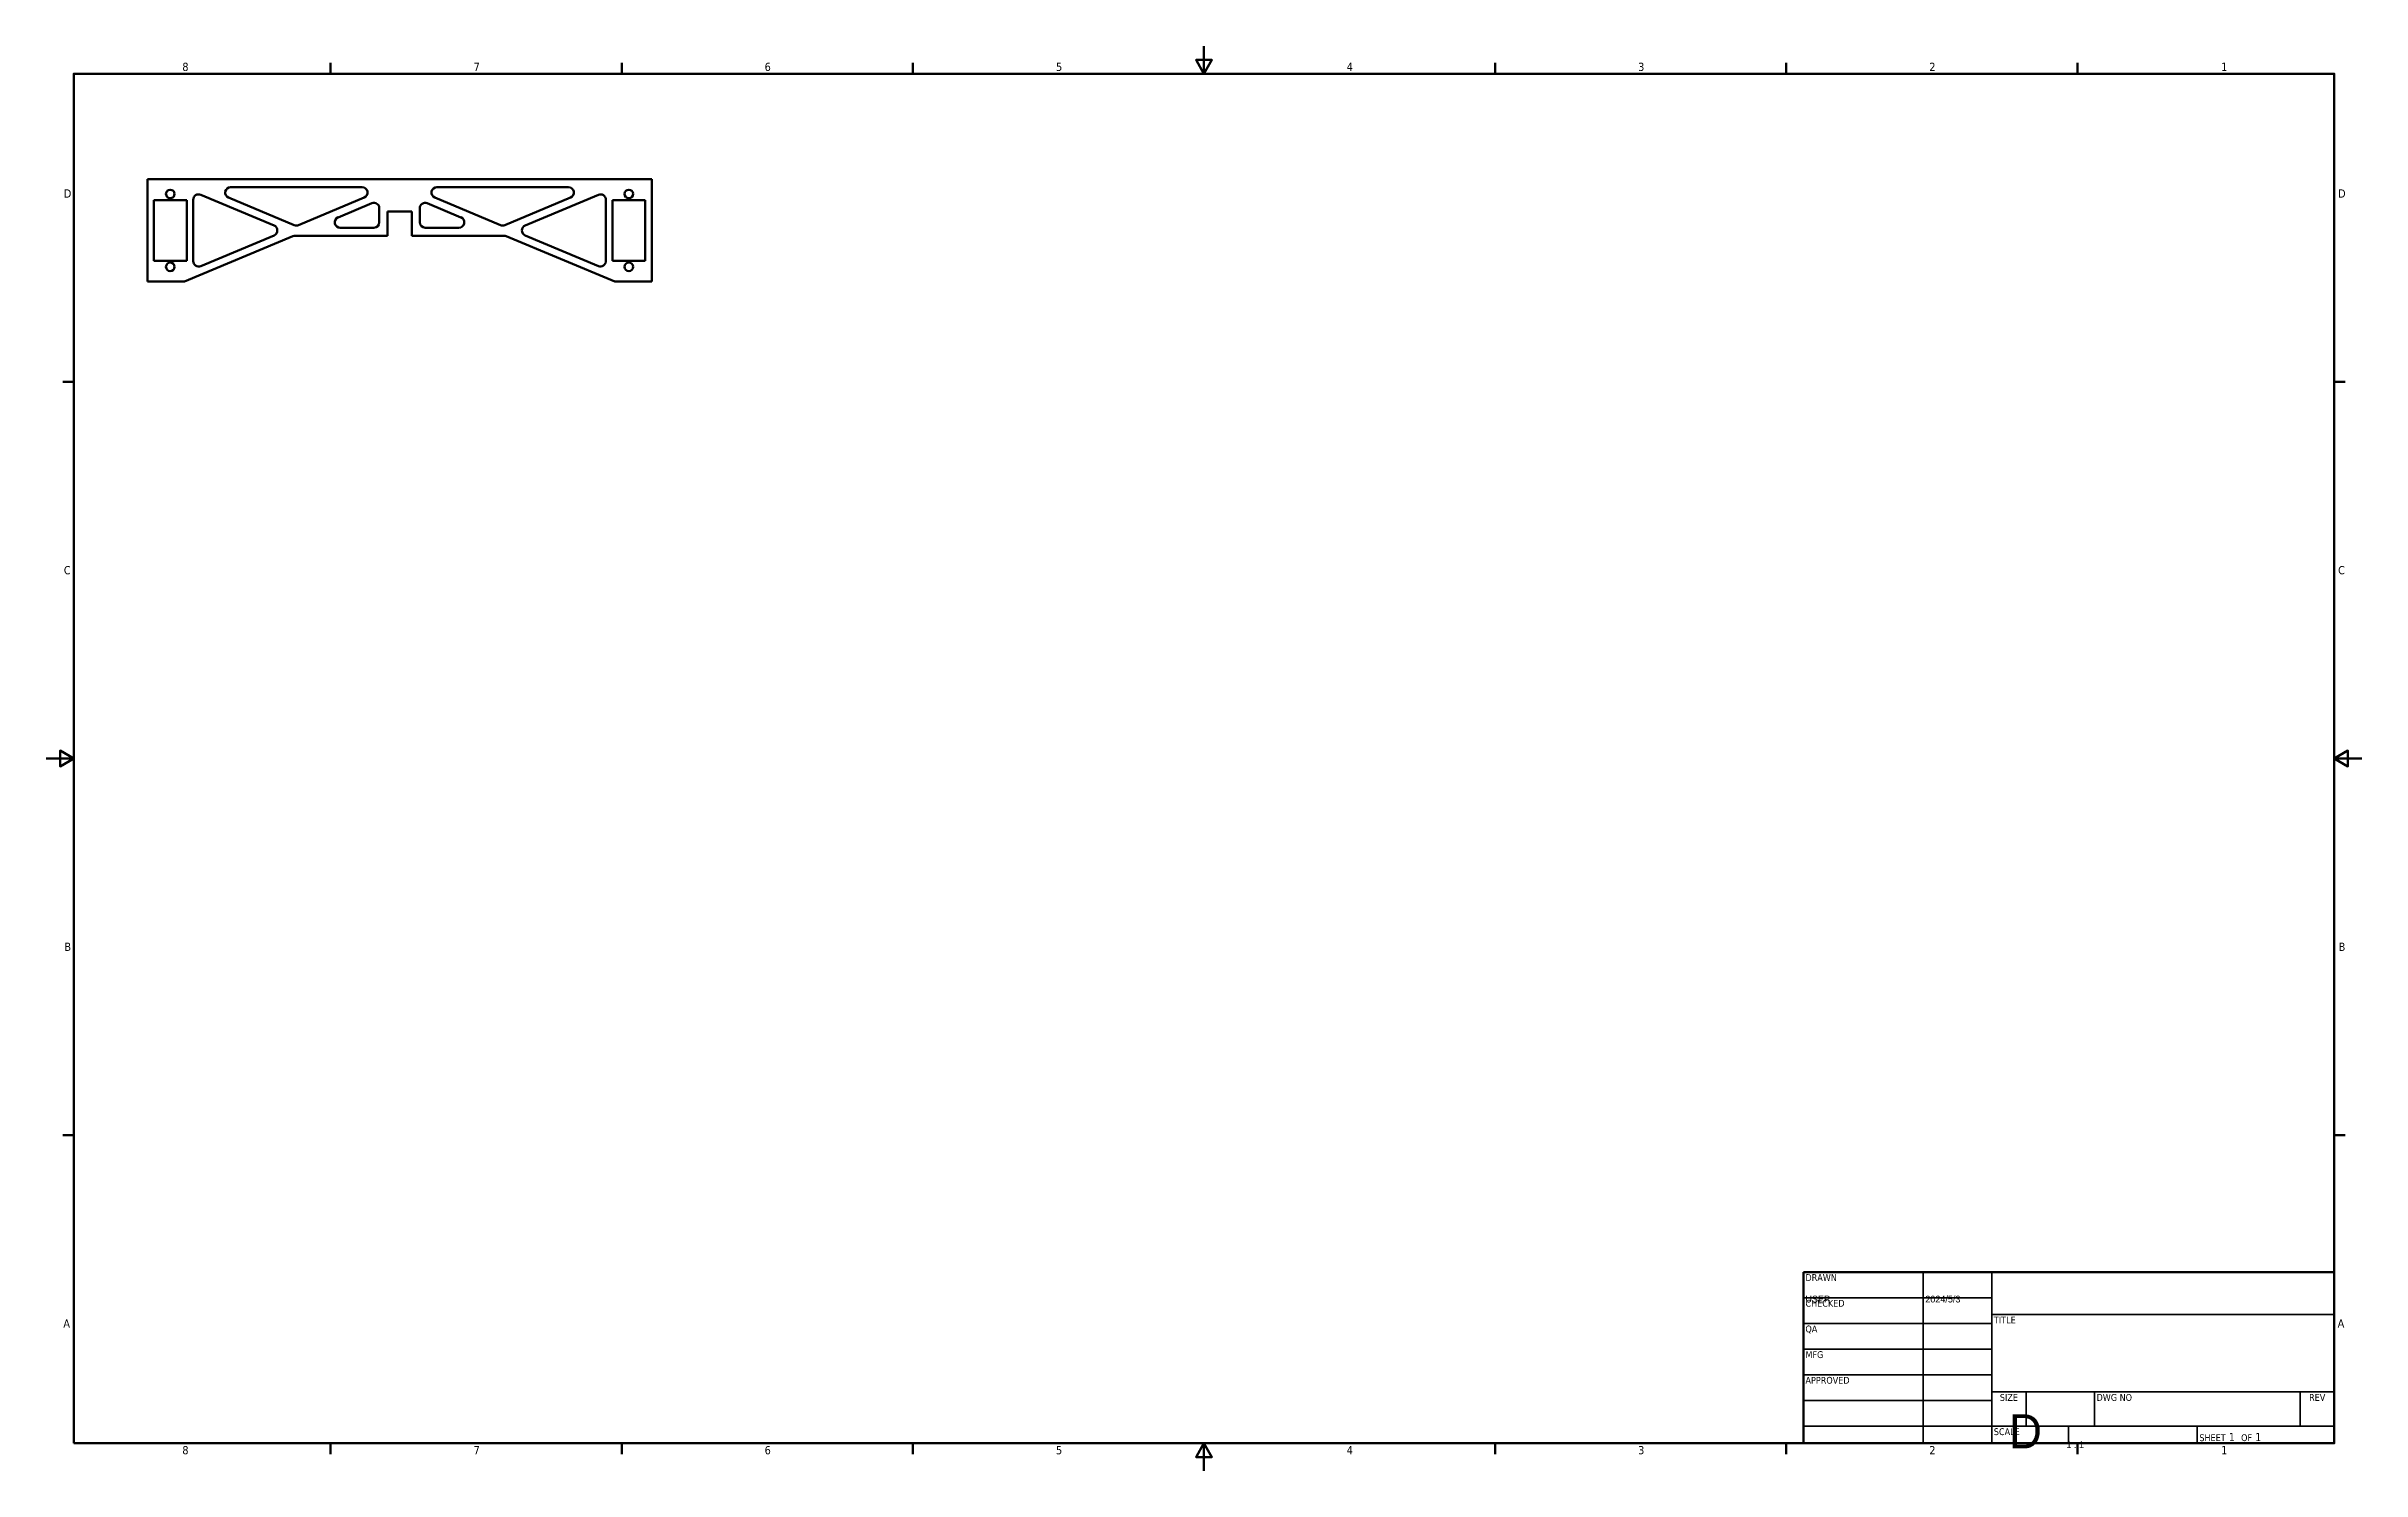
# Model space of a CAD drawing. Header units: millimetres. Extents: x 3 to 861, y 15 to 544.
import ezdxf
from ezdxf.enums import TextEntityAlignment as Align

# ---------------------------------------------------------------- set-up
doc = ezdxf.new("R2018")
doc.units = ezdxf.units.MM
for name, color, linetype, lineweight in [('可見 (ANSI)', 7, 'Continuous', 50), ('圖框 (ANSI)', 7, 'Continuous', 70), ('標題 (ANSI)', 7, 'Continuous', 50)]:
    doc.layers.add(name, color=color, linetype=linetype, lineweight=lineweight)
doc.styles.get("Standard").update_dxf_attribs({"font": 'tahoma.ttf'})
doc.styles.add('文字型式38', font='tahoma.ttf')
doc.styles.add('註記文字 (ANSI)', font='tahoma.ttf')

# ---------------------------------------------------------------- blocks, each defined once
blk = doc.blocks.new('圖框 Default Border')
at = {"layer": '圖框 (ANSI)'}
for p, q in [((107.95, 533.4), (107.95, 537.46)), ((215.9, 533.4), (215.9, 537.46)), ((323.85, 533.4), (323.85, 537.46)), ((539.75, 533.4), (539.75, 537.46)), ((647.7, 533.4), (647.7, 537.46)), ((755.65, 533.4), (755.65, 537.46)), ((12.7, 419.1), (8.64, 419.1)), ((850.9, 419.1), (854.96, 419.1)), ((12.7, 139.7), (8.64, 139.7)), ((850.9, 139.7), (854.96, 139.7)), ((107.95, 25.4), (107.95, 21.34)), ((215.9, 25.4), (215.9, 21.34)), ((323.85, 25.4), (323.85, 21.34)), ((539.75, 25.4), (539.75, 21.34)), ((647.7, 25.4), (647.7, 21.34)), ((755.65, 25.4), (755.65, 21.34))]:
    blk.add_line(p, q, dxfattribs=at)
at = {"layer": '圖框 (ANSI)', "flags": 128}
for points in [[(431.8, 543.56), (431.8, 533.4), (428.87, 538.48), (434.73, 538.48), (431.8, 533.4)], [(12.7, 25.4), (12.7, 533.4), (850.9, 533.4), (850.9, 25.4), (12.7, 25.4)], [(2.54, 279.4), (12.7, 279.4), (7.62, 282.33), (7.62, 276.47), (12.7, 279.4)], [(861.06, 279.4), (850.9, 279.4), (855.98, 282.33), (855.98, 276.47), (850.9, 279.4)], [(431.8, 15.24), (431.8, 25.4), (428.87, 20.32), (434.73, 20.32), (431.8, 25.4)]]:
    blk.add_lwpolyline(points, dxfattribs=at)
at = {"layer": '圖框 (ANSI)', "char_height": 3.05, "attachment_point": 7, "style": '註記文字 (ANSI)'}
for s, insert in [('8', (52.98, 534.35)), ('7', (160.98, 534.42)), ('6', (268.9, 534.35)), ('5', (376.93, 534.35)), ('4', (484.71, 534.42)), ('3', (592.78, 534.35)), ('2', (700.75, 534.42)), ('1', (808.94, 534.42)), ('D', (9.04, 487.43)), ('D', (852.32, 487.43)), ('C', (9.04, 347.67)), ('C', (852.32, 347.67)), ('B', (9.23, 208.03)), ('B', (852.51, 208.03)), ('A', (8.86, 68.33)), ('A', (852.14, 68.33)), ('8', (52.98, 21.27)), ('7', (160.98, 21.34)), ('6', (268.9, 21.27)), ('5', (376.93, 21.27)), ('4', (484.71, 21.34)), ('3', (592.78, 21.27)), ('2', (700.75, 21.34)), ('1', (808.94, 21.34))]:
    blk.add_mtext(s, dxfattribs=dict(at, insert=insert))
blk = doc.blocks.new('標題欄框 ANSI - Large')
at = {"layer": '標題 (ANSI)'}
for p, q in [((127, 189.23), (127, 125.73)), ((323.85, 189.23), (127, 189.23)), ((323.85, 125.73), (323.85, 189.23)), ((127, 125.73), (323.85, 125.73))]:
    blk.add_line(p, q, dxfattribs=at)
at = {"layer": '標題 (ANSI)', "lineweight": 35}
for p, q in [((171.45, 125.73), (171.45, 189.23)), ((196.85, 125.73), (196.85, 189.23)), ((127, 179.7), (196.85, 179.7)), ((196.85, 173.48), (323.85, 173.48)), ((127, 170.18), (196.85, 170.18)), ((127, 160.65), (196.85, 160.65)), ((127, 151.13), (196.85, 151.13)), ((127, 141.6), (196.85, 141.6)), ((323.85, 144.78), (196.85, 144.78)), ((209.55, 132.08), (209.55, 144.78)), ((234.95, 132.08), (234.95, 144.78)), ((311.15, 132.08), (311.15, 144.78)), ((196.85, 132.08), (127, 132.08)), ((323.85, 132.08), (196.85, 132.08)), ((225.3, 132.08), (225.3, 125.73)), ((273.05, 132.08), (273.05, 125.73))]:
    blk.add_line(p, q, dxfattribs=at)
at = {"layer": '標題 (ANSI)', "style": '文字型式38'}
for s, p in [('DRAWN', (127.76, 188.47)), ('CHECKED', (127.76, 178.94)), ('TITLE', (197.61, 172.72)), ('QA', (127.76, 169.42)), ('MFG', (127.76, 159.89)), ('APPROVED', (127.76, 150.37)), ('DWG NO', (235.71, 144.02)), ('SCALE', (197.61, 131.32))]:
    blk.add_text(s, height=2.54, dxfattribs=at).set_placement(p, align=Align.TOP_LEFT)
for s, p in [('SIZE', (203.2, 144.02)), ('REV', (317.5, 144.02))]:
    blk.add_text(s, height=2.54, dxfattribs=at).set_placement(p, align=Align.TOP_CENTER)
at = {"layer": '標題 (ANSI)', "insert": (273.81, 126.49), "char_height": 3.048, "attachment_point": 7, "style": '註記文字 (ANSI)'}
blk.add_mtext('\\fTahoma|b0|i0;{\\H2.5400;SHEET}\\fTahoma|b0|i0;{\\H3.0480; 1  }\\fTahoma|b0|i0;{\\H2.5400;OF}\\fTahoma|b0|i0;{\\H3.0480; 1 }', dxfattribs=at)
at = {"layer": '標題 (ANSI)', "lineweight": 30, "flags": 104}
for tag, height, p in [('AUTHOR', 3.17, (127.76, 180.47)), ('CREATION_DATE', 3.17, (172.21, 180.47)), ('CHECKED_BY', 3.17, (127.76, 170.94)), ('CHECKED_DATE', 3.17, (172.21, 170.94)), ('MFG_APPROVED_BY', 3.17, (127.76, 151.89)), ('MFG_APPROVED_DATE', 3.17, (172.21, 151.89)), ('ENG_APPROVED_BY', 3.17, (127.76, 142.37)), ('ENG_APPROVAL_DATE', 3.17, (172.21, 142.37)), ('PART_NUMBER', 4.57, (235.71, 132.84))]:
    blk.add_attdef(tag, text='', height=height, dxfattribs=at).set_placement(p, align=Align.BOTTOM_LEFT)
for tag, height, p in [('COMPANY', 3.17, (260.35, 181.36)), ('REVISION_NUMBER', 3.17, (317.5, 136.52)), ('Sheet_Size', 4.57, (203.2, 136.52))]:
    blk.add_attdef(tag, text='', height=height, dxfattribs=at).set_placement(p, align=Align.MIDDLE_CENTER)
blk.add_attdef('TITLE', text='', height=4.57, dxfattribs=at).set_placement((197.61, 158.06), align=Align.MIDDLE_LEFT)
blk.add_attdef('Initial_View_Scale', text='', height=3.05, dxfattribs=at).set_placement((224.54, 126.49), align=Align.BOTTOM_RIGHT)

msp = doc.modelspace()

# ---------------------------------------------------------------- linework, layer by layer
at = {"layer": '可見 (ANSI)'}
for p, q in [((40.02, 494.28), (40.02, 456.28)), ((227.02, 494.28), (40.02, 494.28)), ((70.88, 491.28), (119.67, 491.28)), ((147.38, 491.28), (196.17, 491.28)), ((227.02, 456.28), (227.02, 494.28)), ((42.42, 464.03), (42.42, 486.53)), ((42.42, 486.53), (54.62, 486.53)), ((54.62, 486.53), (54.62, 464.03)), ((57.02, 463.91), (57.02, 486.65)), ((59.8, 488.49), (86.98, 477.12)), ((94.5, 477.23), (70.1, 487.43)), ((120.45, 487.43), (96.05, 477.23)), ((110.74, 480.12), (123.25, 485.36)), ((126.02, 483.51), (126.02, 478.28)), ((129.02, 482.28), (138.02, 482.28)), ((129.02, 473.28), (129.02, 482.28)), ((138.02, 482.28), (138.02, 473.28)), ((141.02, 478.28), (141.02, 483.51)), ((143.8, 485.36), (156.3, 480.12)), ((171, 477.23), (146.6, 487.43)), ((196.95, 487.43), (172.55, 477.23)), ((180.07, 477.12), (207.25, 488.49)), ((210.02, 486.65), (210.02, 463.91)), ((212.42, 464.03), (212.42, 486.53)), ((212.42, 486.53), (224.62, 486.53)), ((224.62, 486.53), (224.62, 464.03)), ((53.74, 456.28), (94.01, 473.12)), ((86.98, 473.43), (59.8, 462.06)), ((94.78, 473.28), (129.02, 473.28)), ((124.02, 476.28), (111.52, 476.28)), ((138.02, 473.28), (172.27, 473.28)), ((155.53, 476.28), (143.02, 476.28)), ((173.04, 473.12), (213.31, 456.28)), ((207.25, 462.06), (180.07, 473.43)), ((54.62, 464.03), (42.42, 464.03)), ((224.62, 464.03), (212.42, 464.03)), ((40.02, 456.28), (53.74, 456.28)), ((213.31, 456.28), (227.02, 456.28))]:
    msp.add_line(p, q, dxfattribs=at)
for centre in [(48.52, 488.78), (218.52, 488.78), (48.52, 461.78), (218.52, 461.78)]:
    msp.add_circle(centre, 1.6, dxfattribs=at)
for centre, start, end in [((70.88, 489.28), 90, 247.30041), ((119.67, 489.28), 292.69959, 90), ((147.38, 489.28), 90, 247.30041), ((196.17, 489.28), 292.69959, 90), ((59.02, 486.65), 67.30041, 180), ((124.02, 483.51), 0, 112.69959), ((143.02, 483.51), 67.30041, 180), ((208.02, 486.65), 0, 112.69959), ((86.2, 475.28), 292.69959, 67.30041), ((94.78, 471.28), 90, 112.69959), ((95.27, 479.07), 247.30041, 292.69959), ((111.52, 478.28), 112.69959, 270), ((124.02, 478.28), 270, 0), ((143.02, 478.28), 180, 270), ((155.53, 478.28), 270, 67.30041), ((171.77, 479.07), 247.30041, 292.69959), ((172.27, 471.28), 67.30041, 90), ((180.84, 475.28), 112.69959, 247.30041), ((59.02, 463.91), 180, 292.69959), ((208.02, 463.91), 247.30041, 0)]:
    msp.add_arc(centre, 2, start, end, dxfattribs=at)

# ---------------------------------------------------------------- block references
msp.add_blockref('圖框 Default Border', (0, 0))
ref = msp.add_blockref('標題欄框 ANSI - Large', (527.05, -100.33))
lines = msp.add_mtext('USER', dxfattribs={"layer": '標題 (ANSI)', "insert": (654.81, 80.14), "char_height": 2.5, "attachment_point": 1})
ref.add_attrib('AUTHOR', '', (654.81, 80.14), dxfattribs={"flags": 104}).embed_mtext(lines)
lines = msp.add_mtext('2024/5/3', dxfattribs={"layer": '標題 (ANSI)', "insert": (699.26, 80.14), "char_height": 2.5, "attachment_point": 1})
ref.add_attrib('CREATION_DATE', '', (699.26, 80.14), dxfattribs={"flags": 104}).embed_mtext(lines)
lines = msp.add_mtext('D', dxfattribs={"layer": '標題 (ANSI)', "insert": (730.25, 36.2), "char_height": 12.7, "attachment_point": 1})
ref.add_attrib('Sheet_Size', '', (730.25, 36.2), dxfattribs={"flags": 104}).embed_mtext(lines)
lines = msp.add_mtext('1 : 1', dxfattribs={"layer": '標題 (ANSI)', "insert": (751.59, 26.16), "char_height": 2.5, "attachment_point": 1})
ref.add_attrib('Initial_View_Scale', '', (751.59, 26.16), dxfattribs={"flags": 104}).embed_mtext(lines)

doc.saveas('drawing.dxf')
